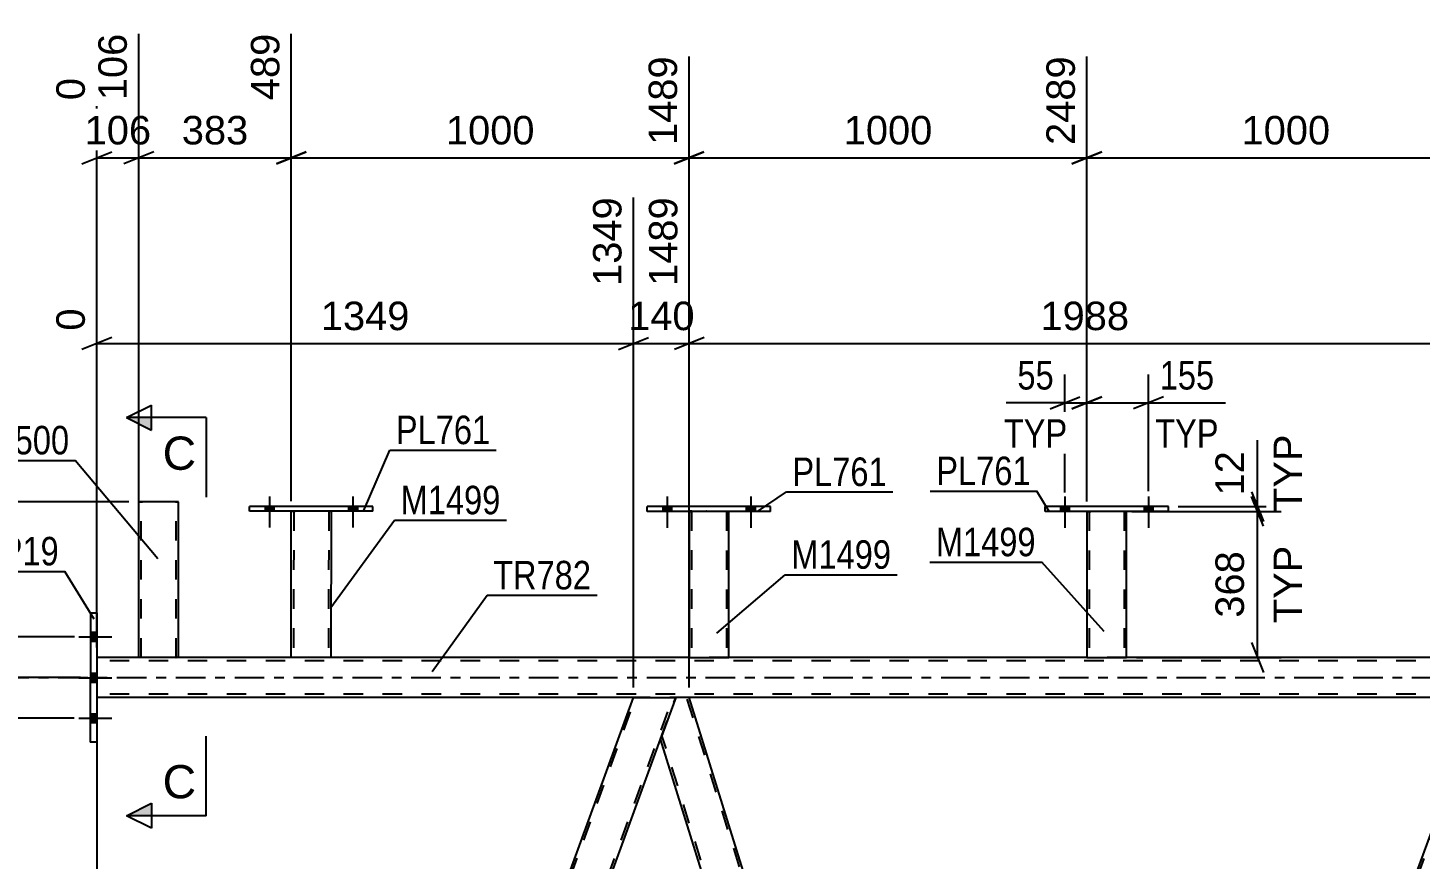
# Model space of a CAD drawing. Header units: millimetres. Extents: x 0 to 841, y 0 to 594.
# Drawn here: x 73.3 to 213.3, y 431.4 to 514.9 of the extents above; entities that cross this region are included whole.
import ezdxf

# ---------------------------------------------------------------- set-up
doc = ezdxf.new("R2010")
doc.units = ezdxf.units.MM
doc.linetypes.add('DXK_LINE_DOT2', pattern=[3.9198, 1.9599, -1.9599])
doc.linetypes.add('DXK_LINE_DOT3', pattern=[5.9187, 2.979, -0.9799, 0.9799, -0.9799])
doc.styles.add('Arial', font='ARIAL.TTF', dxfattribs={"height": 0.2})
doc.styles.add('Arial Narrow', font='ARIALN.TTF', dxfattribs={"height": 0.2})

# ---------------------------------------------------------------- blocks, each defined once
blk = doc.blocks.new('Part-318464264-2954 - 2863')
at = {"color": 2, "linetype": 'Continuous'}
for p, q in [((84.44, 467.29), (84.44, 467.29)), ((84.44, 451.62), (84.44, 467.29)), ((84.44, 467.29), (84.48, 467.29)), ((84.48, 467.29), (84.58, 467.29)), ((84.58, 467.29), (84.74, 467.29)), ((88.15, 467.29), (84.74, 467.29)), ((88.15, 467.29), (88.3, 467.29)), ((88.3, 467.29), (88.41, 467.29)), ((88.41, 467.29), (88.44, 467.29)), ((88.44, 467.29), (88.44, 467.29)), ((88.44, 451.62), (88.44, 467.29)), ((84.44, 451.62), (84.44, 451.62)), ((88.44, 451.62), (84.44, 451.62)), ((88.44, 451.62), (88.44, 451.62))]:
    blk.add_line(p, q, dxfattribs=at)
at = {"color": 7, "linetype": 'DXK_LINE_DOT2'}
for p, q in [((84.44, 451.62), (84.44, 467.29)), ((84.48, 467.29), (84.44, 467.29)), ((84.58, 467.29), (84.48, 467.29)), ((84.7, 467.29), (84.58, 467.29)), ((84.68, 451.62), (84.68, 467.29)), ((84.68, 451.62), (84.68, 467.29)), ((84.68, 467.29), (84.68, 467.29)), ((84.68, 467.29), (84.7, 467.29)), ((84.68, 467.29), (84.7, 467.29)), ((88.15, 467.29), (84.7, 467.29)), ((88.05, 467.29), (84.7, 467.29)), ((84.7, 467.29), (84.74, 467.29)), ((84.74, 467.29), (84.75, 467.29)), ((84.75, 467.29), (84.83, 467.29)), ((88.13, 467.29), (84.83, 467.29)), ((88.13, 467.29), (88.05, 467.29)), ((88.18, 467.29), (88.13, 467.29)), ((88.13, 467.29), (88.18, 467.29)), ((88.3, 467.29), (88.15, 467.29)), ((88.2, 467.29), (88.18, 467.29)), ((88.18, 467.29), (88.2, 467.29)), ((88.2, 451.62), (88.2, 467.29)), ((88.2, 451.62), (88.2, 467.29)), ((88.2, 467.29), (88.2, 467.29)), ((88.41, 467.29), (88.3, 467.29)), ((88.44, 467.29), (88.41, 467.29)), ((88.44, 451.62), (88.44, 467.29)), ((84.68, 451.62), (84.68, 451.62)), ((87.96, 451.62), (87.96, 451.62)), ((87.96, 451.62), (87.96, 451.62)), ((88.18, 451.62), (88.14, 451.62)), ((88.18, 451.62), (88.14, 451.62)), ((88.14, 451.62), (88.14, 451.62)), ((88.18, 451.62), (88.2, 451.62)), ((88.18, 451.62), (88.2, 451.62)), ((88.2, 451.62), (88.2, 451.62)), ((88.3, 451.62), (88.3, 451.62)), ((88.4, 451.62), (88.4, 451.62)), ((88.44, 451.62), (88.44, 451.62))]:
    blk.add_line(p, q, dxfattribs=at)
blk = doc.blocks.new('Part-318464264-2895 - 2863')
at = {"color": 2, "linetype": 'Continuous'}
for p, q in [((99.77, 451.62), (99.78, 466.33)), ((103.78, 466.33), (103.77, 451.62)), ((103.74, 451.62), (99.77, 451.62)), ((103.77, 451.62), (103.74, 451.62))]:
    blk.add_line(p, q, dxfattribs=at)
at = {"color": 7, "linetype": 'DXK_LINE_DOT2'}
for p, q in [((99.78, 466.33), (99.78, 466.33)), ((99.78, 466.33), (99.78, 466.33)), ((99.78, 466.33), (99.78, 466.33)), ((99.81, 466.33), (99.78, 466.33)), ((99.78, 466.33), (99.81, 466.33)), ((99.92, 466.33), (99.81, 466.33)), ((99.81, 466.33), (99.92, 466.33)), ((100.03, 466.33), (99.92, 466.33)), ((99.92, 466.33), (100.07, 466.33)), ((100.02, 466.33), (100.01, 451.62)), ((100.02, 466.33), (100.02, 466.33)), ((100.03, 466.33), (100.02, 466.33)), ((100.02, 466.33), (100.03, 466.33)), ((103.48, 466.33), (100.03, 466.33)), ((100.09, 466.33), (100.03, 466.33)), ((100.03, 466.33), (100.09, 466.33)), ((103.48, 466.33), (100.07, 466.33)), ((103.39, 466.33), (100.09, 466.33)), ((100.09, 466.33), (100.16, 466.33)), ((103.47, 466.33), (100.16, 466.33)), ((103.47, 466.33), (103.39, 466.33)), ((103.52, 466.33), (103.47, 466.33)), ((103.47, 466.33), (103.52, 466.33)), ((103.48, 466.33), (103.63, 466.33)), ((103.63, 466.33), (103.48, 466.33)), ((103.54, 466.33), (103.52, 466.33)), ((103.52, 466.33), (103.54, 466.33)), ((103.54, 466.33), (103.53, 451.62)), ((103.54, 466.33), (103.54, 466.33)), ((103.63, 466.33), (103.74, 466.33)), ((103.74, 466.33), (103.63, 466.33)), ((103.74, 466.33), (103.78, 466.33)), ((103.78, 466.33), (103.74, 466.33)), ((103.78, 466.33), (103.78, 466.33)), ((103.78, 466.33), (103.78, 466.33)), ((103.78, 466.33), (103.78, 466.33)), ((103.52, 451.62), (103.53, 451.62))]:
    blk.add_line(p, q, dxfattribs=at)
blk = doc.blocks.new('Bolt-318464264-2901 - 2863')
at = {"linetype": 'Continuous'}
for points in [[(80.22, 453.28), (80.22, 454.16), (79.58, 454.16), (79.58, 453.28)], [(80.22, 453.28), (80.22, 454.16), (79.58, 454.16), (79.58, 453.28)], [(80.22, 453.28), (80.22, 454.16), (79.58, 454.16), (79.58, 453.28)], [(80.22, 449.16), (80.22, 450.04), (79.58, 450.04), (79.58, 449.16)], [(80.22, 449.16), (80.22, 450.04), (79.58, 450.04), (79.58, 449.16)], [(80.21, 445.08), (80.21, 445.96), (79.57, 445.96), (79.57, 445.08)], [(80.21, 445.08), (80.21, 445.96), (79.57, 445.96), (79.57, 445.08)], [(80.21, 445.08), (80.21, 445.96), (79.57, 445.96), (79.57, 445.08)]]:
    blk.add_hatch(color=1, dxfattribs=at).paths.add_polyline_path(points)
at = {"color": 1, "linetype": 'Continuous'}
for p, q in [((78.42, 453.72), (81.74, 453.72)), ((78.42, 453.72), (81.74, 453.72)), ((78.42, 453.72), (81.74, 453.72)), ((79.58, 454.16), (80.22, 454.16)), ((79.58, 454.16), (80.22, 454.16)), ((79.58, 454.16), (80.22, 454.16)), ((79.58, 453.28), (80.22, 453.28)), ((79.58, 453.28), (80.22, 453.28)), ((79.58, 453.28), (80.22, 453.28)), ((78.42, 449.6), (81.74, 449.6)), ((78.42, 449.6), (81.74, 449.6)), ((79.58, 450.04), (80.22, 450.04)), ((79.58, 450.04), (80.22, 450.04)), ((79.58, 449.16), (80.22, 449.16)), ((79.58, 449.16), (80.22, 449.16)), ((78.41, 445.52), (81.73, 445.52)), ((78.41, 445.52), (81.73, 445.52)), ((78.41, 445.52), (81.73, 445.52)), ((79.57, 445.96), (80.21, 445.96)), ((79.57, 445.96), (80.21, 445.96)), ((79.57, 445.96), (80.21, 445.96)), ((79.57, 445.08), (80.21, 445.08)), ((79.57, 445.08), (80.21, 445.08)), ((79.57, 445.08), (80.21, 445.08))]:
    blk.add_line(p, q, dxfattribs=at)
blk = doc.blocks.new('Bolt-318464264-2905 - 2863')
at = {"linetype": 'Continuous'}
for points in [[(177.13, 466.32), (178.01, 466.32), (178.01, 466.8), (177.13, 466.8)], [(185.53, 466.32), (186.41, 466.32), (186.41, 466.8), (185.53, 466.8)]]:
    blk.add_hatch(color=1, dxfattribs=at).paths.add_polyline_path(points)
at = {"color": 1, "linetype": 'Continuous'}
for p, q in [((177.57, 467.8), (177.57, 464.68)), ((185.97, 467.8), (185.97, 464.68)), ((177.13, 466.8), (177.13, 466.32)), ((178.01, 466.8), (178.01, 466.32)), ((185.53, 466.8), (185.53, 466.32)), ((186.41, 466.8), (186.41, 466.32))]:
    blk.add_line(p, q, dxfattribs=at)
blk = doc.blocks.new('Bolt-318464264-2906 - 2863')
at = {"linetype": 'Continuous'}
for points in [[(97.14, 466.33), (98.02, 466.33), (98.02, 466.81), (97.14, 466.81)], [(105.54, 466.33), (106.42, 466.33), (106.42, 466.81), (105.54, 466.81)]]:
    blk.add_hatch(color=1, dxfattribs=at).paths.add_polyline_path(points)
at = {"color": 1, "linetype": 'Continuous'}
for p, q in [((97.58, 467.81), (97.58, 464.69)), ((105.98, 467.81), (105.98, 464.69)), ((97.14, 466.81), (97.14, 466.33)), ((98.02, 466.81), (98.02, 466.33)), ((105.54, 466.81), (105.54, 466.33)), ((106.42, 466.81), (106.42, 466.33))]:
    blk.add_line(p, q, dxfattribs=at)
blk = doc.blocks.new('Bolt-318464264-2907 - 2863')
at = {"linetype": 'Continuous'}
for points in [[(97.14, 466.33), (98.02, 466.33), (98.02, 466.81), (97.14, 466.81)], [(105.54, 466.33), (106.42, 466.33), (106.42, 466.81), (105.54, 466.81)]]:
    blk.add_hatch(color=1, dxfattribs=at).paths.add_polyline_path(points)
at = {"color": 1, "linetype": 'Continuous'}
for p, q in [((97.58, 467.81), (97.58, 464.69)), ((105.98, 467.81), (105.98, 464.69)), ((97.14, 466.81), (97.14, 466.33)), ((98.02, 466.81), (98.02, 466.33)), ((105.54, 466.81), (105.54, 466.33)), ((106.42, 466.81), (106.42, 466.33))]:
    blk.add_line(p, q, dxfattribs=at)
blk = doc.blocks.new('Part-318464264-2917 - 2863')
at = {"color": 2, "linetype": 'Continuous'}
for p, q in [((95.58, 466.33), (95.58, 466.81)), ((107.98, 466.81), (95.58, 466.81)), ((107.98, 466.33), (95.58, 466.33)), ((107.98, 466.33), (107.98, 466.81))]:
    blk.add_line(p, q, dxfattribs=at)
blk = doc.blocks.new('Part-318464264-2922 - 2863')
at = {"color": 2, "linetype": 'Continuous'}
for p, q in [((84.44, 451.62), (80.22, 451.62)), ((99.77, 451.62), (88.44, 451.62)), ((139.77, 451.62), (103.77, 451.62)), ((179.77, 451.62), (143.77, 451.62)), ((219.77, 451.62), (183.77, 451.62)), ((134.18, 447.62), (80.22, 447.62)), ((219.32, 447.62), (139.8, 447.62))]:
    blk.add_line(p, q, dxfattribs=at)
at = {"color": 7, "linetype": 'DXK_LINE_DOT2'}
for p, q in [((80.22, 451.62), (80.22, 447.62)), ((765.53, 451.3), (80.22, 451.3)), ((88.44, 451.62), (84.44, 451.62)), ((103.77, 451.62), (99.77, 451.62)), ((143.77, 451.62), (139.77, 451.62)), ((183.77, 451.62), (179.77, 451.62)), ((765.53, 447.94), (80.22, 447.94)), ((139.8, 447.62), (134.18, 447.62))]:
    blk.add_line(p, q, dxfattribs=at)
at = {"color": 7, "linetype": 'DXK_LINE_DOT3'}
blk.add_line((70.41, 449.62), (765.53, 449.62), dxfattribs=at)
blk = doc.blocks.new('Part-318464264-2939 - 2863')
at = {"color": 2, "linetype": 'Continuous'}
for p, q in [((175.57, 466.32), (175.57, 466.8)), ((187.97, 466.8), (175.57, 466.8)), ((187.97, 466.32), (175.57, 466.32)), ((187.97, 466.32), (187.97, 466.8))]:
    blk.add_line(p, q, dxfattribs=at)
blk = doc.blocks.new('Bolt-318464264-2974 - 2863')
at = {"linetype": 'Continuous'}
for points in [[(177.13, 466.32), (178.01, 466.32), (178.01, 466.8), (177.13, 466.8)], [(185.53, 466.32), (186.41, 466.32), (186.41, 466.8), (185.53, 466.8)]]:
    blk.add_hatch(color=1, dxfattribs=at).paths.add_polyline_path(points)
at = {"color": 1, "linetype": 'Continuous'}
for p, q in [((177.57, 467.8), (177.57, 464.68)), ((185.97, 467.8), (185.97, 464.68)), ((177.13, 466.8), (177.13, 466.32)), ((178.01, 466.8), (178.01, 466.32)), ((185.53, 466.8), (185.53, 466.32)), ((186.41, 466.8), (186.41, 466.32))]:
    blk.add_line(p, q, dxfattribs=at)
blk = doc.blocks.new('Bolt-318464264-3264 - 2863')
at = {"linetype": 'Continuous'}
for points in [[(137.13, 466.32), (138.01, 466.32), (138.01, 466.8), (137.13, 466.8)], [(145.53, 466.32), (146.41, 466.32), (146.41, 466.8), (145.53, 466.8)]]:
    blk.add_hatch(color=1, dxfattribs=at).paths.add_polyline_path(points)
at = {"color": 1, "linetype": 'Continuous'}
for p, q in [((137.57, 467.8), (137.57, 464.68)), ((145.97, 467.8), (145.97, 464.68)), ((137.13, 466.8), (137.13, 466.32)), ((138.01, 466.8), (138.01, 466.32)), ((145.53, 466.8), (145.53, 466.32)), ((146.41, 466.8), (146.41, 466.32))]:
    blk.add_line(p, q, dxfattribs=at)
blk = doc.blocks.new('Part-318464264-3082 - 2863')
at = {"color": 2, "linetype": 'Continuous'}
for p, q in [((179.77, 466.32), (179.77, 451.62)), ((183.77, 451.62), (183.77, 466.32)), ((179.77, 451.62), (183.77, 451.62))]:
    blk.add_line(p, q, dxfattribs=at)
at = {"color": 7, "linetype": 'DXK_LINE_DOT2'}
for p, q in [((179.77, 466.32), (179.77, 466.32)), ((179.77, 466.32), (179.77, 466.32)), ((179.77, 466.32), (179.77, 466.32)), ((179.81, 466.32), (179.77, 466.32)), ((179.77, 466.32), (179.81, 466.32)), ((179.91, 466.32), (179.81, 466.32)), ((179.81, 466.32), (179.91, 466.32)), ((180.07, 466.32), (179.91, 466.32)), ((179.91, 466.32), (180.07, 466.32)), ((180.01, 466.32), (180.01, 466.32)), ((180.01, 466.32), (180.01, 451.62)), ((180.03, 466.32), (180.01, 466.32)), ((180.01, 466.32), (180.03, 466.32)), ((180.08, 466.32), (180.03, 466.32)), ((180.03, 466.32), (180.08, 466.32)), ((183.48, 466.32), (180.07, 466.32)), ((183.48, 466.32), (180.07, 466.32)), ((183.38, 466.32), (180.08, 466.32)), ((180.08, 466.32), (180.16, 466.32)), ((183.46, 466.32), (180.16, 466.32)), ((183.46, 466.32), (183.38, 466.32)), ((183.51, 466.32), (183.46, 466.32)), ((183.46, 466.32), (183.51, 466.32)), ((183.48, 466.32), (183.63, 466.32)), ((183.63, 466.32), (183.48, 466.32)), ((183.53, 466.32), (183.51, 466.32)), ((183.51, 466.32), (183.53, 466.32)), ((183.53, 466.32), (183.53, 466.32)), ((183.53, 466.32), (183.53, 451.62)), ((183.63, 466.32), (183.74, 466.32)), ((183.74, 466.32), (183.63, 466.32)), ((183.74, 466.32), (183.77, 466.32)), ((183.77, 466.32), (183.74, 466.32)), ((183.77, 466.32), (183.77, 466.32)), ((183.77, 466.32), (183.77, 466.32)), ((183.77, 466.32), (183.77, 466.32)), ((183.51, 451.62), (183.47, 451.62)), ((183.51, 451.62), (183.47, 451.62)), ((183.53, 451.62), (183.51, 451.62)), ((183.51, 451.62), (183.53, 451.62))]:
    blk.add_line(p, q, dxfattribs=at)
blk = doc.blocks.new('Part-318464264-3216 - 2863')
at = {"color": 2, "linetype": 'Continuous'}
for p, q in [((138.44, 447.62), (136.91, 443.43)), ((139.8, 447.62), (138.44, 447.62)), ((176.05, 331.28), (139.8, 447.62)), ((171.86, 331.28), (136.91, 443.43))]:
    blk.add_line(p, q, dxfattribs=at)
at = {"color": 7, "linetype": 'DXK_LINE_DOT2'}
for p, q in [((176.33, 329.55), (139.54, 447.62)), ((173.61, 326.46), (137.05, 443.8)), ((171.86, 331.28), (173.36, 326.46)), ((176.47, 329.93), (176.05, 331.28)), ((175.2, 326.46), (176.47, 329.93)), ((173.36, 326.46), (175.2, 326.46))]:
    blk.add_line(p, q, dxfattribs=at)
blk = doc.blocks.new('Part-318464264-3231 - 2863')
at = {"color": 7, "linetype": 'DXK_LINE_DOT2'}
for p, q in [((175.46, 326.46), (219.57, 447.62)), ((179.21, 326.46), (223.32, 447.62)), ((219.57, 447.62), (219.59, 447.62)), ((223.57, 447.62), (222.04, 443.42)), ((175.2, 326.46), (176.96, 331.28)), ((179.46, 326.46), (181.22, 331.28)), ((179.46, 326.46), (175.2, 326.46))]:
    blk.add_line(p, q, dxfattribs=at)
at = {"color": 2, "linetype": 'Continuous'}
for p, q in [((219.32, 447.62), (176.96, 331.28)), ((223.57, 447.62), (219.32, 447.62)), ((181.22, 331.28), (222.04, 443.42))]:
    blk.add_line(p, q, dxfattribs=at)
blk = doc.blocks.new('Part-318464264-3236 - 2863')
at = {"color": 2, "linetype": 'Continuous'}
for p, q in [((135.57, 466.32), (135.57, 466.8)), ((147.97, 466.8), (135.57, 466.8)), ((147.97, 466.32), (135.57, 466.32)), ((147.97, 466.32), (147.97, 466.8))]:
    blk.add_line(p, q, dxfattribs=at)
blk = doc.blocks.new('Part-318464264-3241 - 2863')
at = {"color": 2, "linetype": 'Continuous'}
for p, q in [((90.07, 326.46), (134.18, 447.62)), ((134.18, 447.62), (138.44, 447.62)), ((94.33, 326.46), (136.91, 443.43))]:
    blk.add_line(p, q, dxfattribs=at)
at = {"color": 7, "linetype": 'DXK_LINE_DOT2'}
for p, q in [((90.33, 326.46), (134.43, 447.62)), ((94.07, 326.46), (138.18, 447.62)), ((134.43, 447.62), (134.45, 447.62)), ((136.91, 443.43), (138.44, 447.62)), ((94.33, 326.46), (90.07, 326.46))]:
    blk.add_line(p, q, dxfattribs=at)
blk = doc.blocks.new('Bolt-318464264-3275 - 2863')
at = {"linetype": 'Continuous'}
for points in [[(137.13, 466.32), (138.01, 466.32), (138.01, 466.8), (137.13, 466.8)], [(145.53, 466.32), (146.41, 466.32), (146.41, 466.8), (145.53, 466.8)]]:
    blk.add_hatch(color=1, dxfattribs=at).paths.add_polyline_path(points)
at = {"color": 1, "linetype": 'Continuous'}
for p, q in [((137.57, 467.8), (137.57, 464.68)), ((145.97, 467.8), (145.97, 464.68)), ((137.13, 466.8), (137.13, 466.32)), ((138.01, 466.8), (138.01, 466.32)), ((145.53, 466.8), (145.53, 466.32)), ((146.41, 466.8), (146.41, 466.32))]:
    blk.add_line(p, q, dxfattribs=at)
blk = doc.blocks.new('Part-318464264-3341 - 2863')
at = {"color": 2, "linetype": 'Continuous'}
for p, q in [((79.59, 456.12), (79.57, 443.12)), ((79.59, 456.12), (80.23, 456.12)), ((80.23, 456.12), (80.21, 443.12)), ((80.21, 443.12), (79.57, 443.12))]:
    blk.add_line(p, q, dxfattribs=at)
blk = doc.blocks.new('Part-318464264-3372 - 2863')
at = {"color": 7, "linetype": 'DXK_LINE_DOT2'}
for p, q in [((139.77, 466.32), (139.77, 466.33)), ((139.77, 466.32), (139.77, 466.32)), ((139.77, 466.32), (139.77, 466.33)), ((139.81, 466.33), (139.77, 466.33)), ((139.77, 466.32), (139.81, 466.32)), ((139.91, 466.33), (139.81, 466.33)), ((139.81, 466.32), (139.91, 466.32)), ((140.07, 466.33), (139.91, 466.33)), ((139.91, 466.32), (140.07, 466.32)), ((140.01, 466.33), (140.01, 466.32)), ((140.01, 466.33), (140.01, 451.62)), ((140.03, 466.32), (140.01, 466.32)), ((140.01, 466.33), (140.03, 466.33)), ((140.08, 466.32), (140.03, 466.32)), ((140.03, 466.33), (140.08, 466.33)), ((143.48, 466.32), (140.07, 466.33)), ((143.48, 466.32), (140.07, 466.32)), ((143.38, 466.32), (140.08, 466.32)), ((140.08, 466.33), (140.16, 466.33)), ((143.46, 466.32), (140.16, 466.33)), ((143.46, 466.32), (143.38, 466.32)), ((143.51, 466.32), (143.46, 466.32)), ((143.46, 466.32), (143.51, 466.32)), ((143.48, 466.32), (143.63, 466.32)), ((143.63, 466.32), (143.48, 466.32)), ((143.53, 466.32), (143.51, 466.32)), ((143.51, 466.32), (143.53, 466.32)), ((143.53, 466.32), (143.53, 466.32)), ((143.53, 466.32), (143.53, 451.62)), ((143.63, 466.32), (143.74, 466.32)), ((143.74, 466.32), (143.63, 466.32)), ((143.74, 466.32), (143.77, 466.32)), ((143.77, 466.32), (143.74, 466.32)), ((143.77, 466.32), (143.77, 466.32)), ((143.77, 466.32), (143.77, 466.32)), ((143.77, 466.32), (143.77, 466.32)), ((143.51, 451.62), (143.47, 451.62)), ((143.51, 451.62), (143.47, 451.62)), ((143.53, 451.62), (143.51, 451.62)), ((143.51, 451.62), (143.53, 451.62))]:
    blk.add_line(p, q, dxfattribs=at)
at = {"color": 2, "linetype": 'Continuous'}
for p, q in [((139.77, 466.32), (139.77, 451.62)), ((143.77, 451.62), (143.77, 466.32)), ((139.77, 451.62), (143.77, 451.62))]:
    blk.add_line(p, q, dxfattribs=at)
blk = doc.blocks.new('StraightDimension-318464264-3745 - 2863')
at = {"color": 7, "linetype": 'Continuous'}
for p, q in [((134.18, 448.62), (134.18, 497.88)), ((139.8, 448.62), (139.8, 497.88)), ((132.68, 482.59), (135.68, 483.79)), ((134.18, 483.19), (139.8, 483.19)), ((141.3, 483.79), (138.3, 482.59))]:
    blk.add_line(p, q, dxfattribs=at)
at = {"color": 0}
blk.add_wipeout([(140.92, 483.94), (140.92, 488.14), (133.05, 488.14), (133.05, 483.94)], dxfattribs=at)
at = {"color": 3, "style": 'Arial'}
blk.add_text('140', height=2.865, dxfattribs=at).set_placement((133.65, 484.54))
at = {"color": 0, "linetype": 'Continuous'}
blk.add_wipeout([(139.2, 498.48), (135, 498.48), (135, 488.39), (139.2, 488.39)], dxfattribs=at)
at = {"color": 3, "linetype": 'Continuous', "style": 'Arial'}
blk.add_text('1489', height=2.865, rotation=90.0002, dxfattribs=at).set_placement((138.6, 488.99))
blk = doc.blocks.new('StraightDimension-318464264-3777 - 2863')
at = {"color": 7, "linetype": 'Continuous'}
for p, q in [((139.8, 448.62), (139.8, 497.88)), ((219.32, 448.62), (219.32, 497.88)), ((141.3, 483.79), (138.3, 482.59)), ((139.8, 483.19), (219.32, 483.19)), ((217.82, 482.59), (220.82, 483.79))]:
    blk.add_line(p, q, dxfattribs=at)
at = {"color": 0}
blk.add_wipeout([(184.6, 483.94), (184.6, 488.14), (174.51, 488.14), (174.51, 483.94)], dxfattribs=at)
at = {"color": 3, "style": 'Arial'}
blk.add_text('1988', height=2.865, dxfattribs=at).set_placement((175.11, 484.54))
at = {"color": 0, "linetype": 'Continuous'}
blk.add_wipeout([(218.72, 498.48), (214.52, 498.48), (214.52, 488.39), (218.72, 488.39)], dxfattribs=at)
at = {"color": 3, "linetype": 'Continuous', "style": 'Arial'}
blk.add_text('3477', height=2.865, rotation=90.0002, dxfattribs=at).set_placement((218.12, 488.99))
blk = doc.blocks.new('StraightDimension-318464264-9874 - 2863')
at = {"color": 7, "linetype": 'Continuous'}
for p, q in [((99.78, 467.33), (99.78, 514.33)), ((139.77, 467.33), (139.77, 512.05)), ((101.28, 502.46), (98.28, 501.26)), ((99.78, 501.86), (139.77, 501.86)), ((138.27, 501.26), (141.27, 502.46))]:
    blk.add_line(p, q, dxfattribs=at)
at = {"color": 0}
blk.add_wipeout([(124.82, 502.61), (124.82, 506.81), (114.73, 506.81), (114.73, 502.61)], dxfattribs=at)
at = {"color": 3, "style": 'Arial'}
blk.add_text('1000', height=2.865, dxfattribs=at).set_placement((115.33, 503.21))
at = {"color": 0, "linetype": 'Continuous'}
blk.add_wipeout([(139.17, 512.65), (134.97, 512.65), (134.97, 502.56), (139.17, 502.56)], dxfattribs=at)
at = {"color": 3, "linetype": 'Continuous', "style": 'Arial'}
blk.add_text('1489', height=2.865, rotation=90.0002, dxfattribs=at).set_placement((138.57, 503.16))
blk = doc.blocks.new('StraightDimension-318464264-3511 - 2863')
at = {"color": 7, "linetype": 'Continuous'}
for p, q in [((177.57, 468.21), (177.57, 480.07)), ((179.77, 467.32), (179.77, 480.07)), ((176.07, 476.62), (179.07, 477.82)), ((181.27, 477.82), (178.27, 476.62)), ((177.57, 477.22), (171.66, 477.22)), ((177.57, 477.22), (171.66, 477.22)), ((177.57, 477.22), (179.77, 477.22))]:
    blk.add_line(p, q, dxfattribs=at)
at = {"color": 0}
blk.add_wipeout([(177.05, 477.97), (177.05, 482.17), (172.19, 482.17), (172.19, 477.97)], dxfattribs=at)
at = {"color": 0, "linetype": 'Continuous'}
blk.add_wipeout([(178.41, 472.12), (178.41, 476.32), (170.82, 476.32), (170.82, 472.12)], dxfattribs=at)
at = {"color": 3, "style": 'Arial Narrow'}
blk.add_text('55', height=2.863, dxfattribs=at).set_placement((172.79, 478.57))
at = {"color": 3, "linetype": 'Continuous', "style": 'Arial Narrow'}
blk.add_text('TYP', height=2.863, dxfattribs=at).set_placement((171.42, 472.72))
blk = doc.blocks.new('StraightDimension-318464264-3515 - 2863')
at = {"color": 7, "linetype": 'Continuous'}
for p, q in [((179.77, 467.32), (179.77, 480.07)), ((185.97, 468.36), (185.97, 480.07)), ((178.27, 476.62), (181.27, 477.82)), ((187.47, 477.82), (184.47, 476.62)), ((179.77, 477.22), (185.97, 477.22)), ((185.97, 477.22), (193.71, 477.22)), ((185.97, 477.22), (193.71, 477.22))]:
    blk.add_line(p, q, dxfattribs=at)
at = {"color": 0}
blk.add_wipeout([(193.18, 477.97), (193.18, 482.17), (186.5, 482.17), (186.5, 477.97)], dxfattribs=at)
at = {"color": 0, "linetype": 'Continuous'}
blk.add_wipeout([(193.63, 472.12), (193.63, 476.32), (186.04, 476.32), (186.04, 472.12)], dxfattribs=at)
at = {"color": 3, "style": 'Arial Narrow'}
blk.add_text('155', height=2.863, dxfattribs=at).set_placement((187.1, 478.57))
at = {"color": 3, "linetype": 'Continuous', "style": 'Arial Narrow'}
blk.add_text('TYP', height=2.863, dxfattribs=at).set_placement((186.64, 472.72))
blk = doc.blocks.new('StraightDimension-318464264-3563 - 2863')
at = {"color": 7, "linetype": 'Continuous'}
for p, q in [((80.22, 446.62), (80.22, 391.98)), ((61.79, 327.47), (61.79, 397.23)), ((63.29, 394.98), (60.29, 393.78)), ((78.72, 393.78), (81.72, 394.98)), ((61.79, 394.38), (80.22, 394.38))]:
    blk.add_line(p, q, dxfattribs=at)
at = {"color": 0}
blk.add_wipeout([(76.05, 395.13), (76.05, 399.33), (65.96, 399.33), (65.96, 395.13)], dxfattribs=at)
at = {"color": 3, "style": 'Arial'}
blk.add_text('1438', height=2.865, dxfattribs=at).set_placement((66.56, 395.73))
blk = doc.blocks.new('StraightDimension-318464264-3869 - 2863')
at = {"color": 7, "linetype": 'Continuous'}
for p, q in [((64.73, 451.12), (65.93, 448.12)), ((78.58, 449.62), (62.48, 449.62)), ((65.33, 445.52), (65.33, 449.62)), ((65.93, 444.02), (64.73, 447.02)), ((77.96, 445.52), (62.48, 445.52)), ((65.33, 445.52), (65.33, 436.6)), ((65.33, 445.52), (65.33, 436.6))]:
    blk.add_line(p, q, dxfattribs=at)
at = {"color": 0}
blk.add_wipeout([(64.58, 444.99), (60.38, 444.99), (60.38, 437.12), (64.58, 437.12)], dxfattribs=at)
at = {"color": 3, "style": 'Arial'}
blk.add_text('102', height=2.865, rotation=90.0002, dxfattribs=at).set_placement((63.98, 437.72))
blk = doc.blocks.new('StraightDimension-318464264-9876 - 2863')
at = {"color": 7, "linetype": 'Continuous'}
for p, q in [((84.44, 466), (84.44, 514.33)), ((80.22, 452.62), (80.22, 509.88)), ((78.72, 501.26), (81.72, 502.46)), ((80.22, 501.86), (84.44, 501.86)), ((85.94, 502.46), (82.94, 501.26))]:
    blk.add_line(p, q, dxfattribs=at)
at = {"color": 0}
blk.add_wipeout([(86.27, 502.61), (86.27, 506.81), (78.4, 506.81), (78.4, 502.61)], dxfattribs=at)
at = {"color": 3, "style": 'Arial'}
blk.add_text('106', height=2.865, dxfattribs=at).set_placement((79, 503.21))
at = {"color": 0, "linetype": 'Continuous'}
blk.add_wipeout([(83.84, 514.93), (79.64, 514.93), (79.64, 507.06), (83.84, 507.06)], dxfattribs=at)
at = {"color": 3, "linetype": 'Continuous', "style": 'Arial'}
blk.add_text('106', height=2.865, rotation=90.0002, dxfattribs=at).set_placement((83.24, 507.66))
at = {"color": 0, "linetype": 'Continuous'}
blk.add_wipeout([(79.62, 510.48), (75.42, 510.48), (75.42, 507.06), (79.62, 507.06)], dxfattribs=at)
at = {"color": 3, "linetype": 'Continuous', "style": 'Arial'}
blk.add_text('0', height=2.87, rotation=90.0002, dxfattribs=at).set_placement((79.02, 507.66))
blk = doc.blocks.new('StraightDimension-318464264-4324 - 2863')
at = {"color": 7, "linetype": 'Continuous'}
for p, q in [((40.09, 465.79), (38.89, 468.79)), ((83.44, 467.29), (36.64, 467.29)), ((39.49, 316.08), (39.49, 467.29)), ((38.89, 317.58), (40.09, 314.58)), ((167.72, 316.08), (36.64, 316.08))]:
    blk.add_line(p, q, dxfattribs=at)
at = {"color": 0}
blk.add_wipeout([(38.74, 396.73), (34.54, 396.73), (34.54, 386.64), (38.74, 386.64)], dxfattribs=at)
at = {"color": 3, "style": 'Arial'}
blk.add_text('3780', height=2.865, rotation=90.0002, dxfattribs=at).set_placement((38.14, 387.24))
blk = doc.blocks.new('StraightDimension-318464264-4299 - 2863')
at = {"color": 7, "linetype": 'Continuous'}
for p, q in [((196.92, 466.8), (196.92, 473.49)), ((196.92, 466.8), (196.92, 473.49)), ((196.32, 468.3), (197.52, 465.3)), ((197.52, 464.82), (196.32, 467.82)), ((184.3, 466.32), (199.32, 466.32)), ((188.97, 466.8), (199.32, 466.8)), ((196.92, 466.32), (196.92, 466.8))]:
    blk.add_line(p, q, dxfattribs=at)
at = {"color": 0, "linetype": 'Continuous'}
blk.add_wipeout([(202.02, 474.63), (197.82, 474.63), (197.82, 465.66), (202.02, 465.66)], dxfattribs=at)
at = {"color": 0}
blk.add_wipeout([(196.17, 472.97), (191.97, 472.97), (191.97, 467.32), (196.17, 467.32)], dxfattribs=at)
at = {"color": 3, "linetype": 'Continuous', "style": 'Arial'}
blk.add_text('TYP', height=2.865, rotation=90.0002, dxfattribs=at).set_placement((201.42, 466.26))
at = {"color": 3, "style": 'Arial'}
blk.add_text('12', height=2.865, rotation=90.0002, dxfattribs=at).set_placement((195.57, 467.92))
blk = doc.blocks.new('StraightDimension-318464264-9875 - 2863')
at = {"color": 7, "linetype": 'Continuous'}
for p, q in [((84.44, 466), (84.44, 514.33)), ((99.78, 467.33), (99.78, 514.33)), ((85.94, 502.46), (82.94, 501.26)), ((84.44, 501.86), (99.78, 501.86)), ((98.28, 501.26), (101.28, 502.46))]:
    blk.add_line(p, q, dxfattribs=at)
at = {"color": 0}
blk.add_wipeout([(96.04, 502.61), (96.04, 506.81), (88.17, 506.81), (88.17, 502.61)], dxfattribs=at)
at = {"color": 3, "style": 'Arial'}
blk.add_text('383', height=2.865, dxfattribs=at).set_placement((88.77, 503.21))
at = {"color": 0, "linetype": 'Continuous'}
blk.add_wipeout([(99.18, 514.93), (94.98, 514.93), (94.98, 507.06), (99.18, 507.06)], dxfattribs=at)
at = {"color": 3, "linetype": 'Continuous', "style": 'Arial'}
blk.add_text('489', height=2.865, rotation=90.0002, dxfattribs=at).set_placement((98.58, 507.66))
blk = doc.blocks.new('StraightDimension-318464264-3728 - 2863')
at = {"color": 7, "linetype": 'Continuous'}
for p, q in [((134.18, 448.62), (134.18, 497.88)), ((80.22, 452.62), (80.22, 486.71)), ((81.72, 483.79), (78.72, 482.59)), ((80.22, 483.19), (134.18, 483.19)), ((132.68, 482.59), (135.68, 483.79))]:
    blk.add_line(p, q, dxfattribs=at)
at = {"color": 0}
blk.add_wipeout([(112.25, 483.94), (112.25, 488.14), (102.15, 488.14), (102.15, 483.94)], dxfattribs=at)
at = {"color": 3, "style": 'Arial'}
blk.add_text('1349', height=2.865, dxfattribs=at).set_placement((102.75, 484.54))
at = {"color": 0, "linetype": 'Continuous'}
for points in [[(133.58, 498.48), (129.38, 498.48), (129.38, 488.39), (133.58, 488.39)], [(79.62, 487.31), (75.42, 487.31), (75.42, 483.89), (79.62, 483.89)]]:
    blk.add_wipeout(points, dxfattribs=at)
at = {"color": 3, "linetype": 'Continuous', "style": 'Arial'}
for s, height, p in [('1349', 2.865, (132.98, 488.99)), ('0', 2.87, (79.02, 484.49))]:
    blk.add_text(s, height=height, rotation=90.0002, dxfattribs=at).set_placement(p)
blk = doc.blocks.new('StraightDimension-318464264-3828 - 2863')
at = {"color": 7, "linetype": 'Continuous'}
for p, q in [((47.7, 448.12), (46.5, 451.12)), ((78.58, 449.62), (44.25, 449.62)), ((47.1, 323.83), (47.1, 449.62)), ((46.5, 325.33), (47.7, 322.33)), ((60.15, 323.83), (44.25, 323.83))]:
    blk.add_line(p, q, dxfattribs=at)
at = {"color": 0}
blk.add_wipeout([(46.35, 391.77), (42.15, 391.77), (42.15, 381.68), (46.35, 381.68)], dxfattribs=at)
at = {"color": 3, "style": 'Arial'}
blk.add_text('3145', height=2.865, rotation=90.0002, dxfattribs=at).set_placement((45.75, 382.28))
blk = doc.blocks.new('StraightDimension-318464264-3861 - 2863')
at = {"color": 7, "linetype": 'Continuous'}
for p, q in [((65.33, 453.72), (65.33, 462.64)), ((65.33, 453.72), (65.33, 462.64)), ((64.73, 455.22), (65.93, 452.22)), ((77.98, 453.72), (62.48, 453.72)), ((65.33, 449.62), (65.33, 453.72)), ((65.93, 448.12), (64.73, 451.12)), ((78.58, 449.62), (62.48, 449.62))]:
    blk.add_line(p, q, dxfattribs=at)
at = {"color": 0}
blk.add_wipeout([(64.58, 462.11), (60.38, 462.11), (60.38, 454.24), (64.58, 454.24)], dxfattribs=at)
at = {"color": 3, "style": 'Arial'}
blk.add_text('103', height=2.865, rotation=90.0002, dxfattribs=at).set_placement((63.98, 454.84))
blk = doc.blocks.new('StraightDimension-318464264-4310 - 2863')
at = {"color": 7, "linetype": 'Continuous'}
for p, q in [((197.52, 464.82), (196.32, 467.82)), ((184.3, 466.32), (199.32, 466.32)), ((196.92, 451.62), (196.92, 466.32)), ((196.32, 453.12), (197.52, 450.12)), ((184.77, 451.62), (199.32, 451.62))]:
    blk.add_line(p, q, dxfattribs=at)
at = {"color": 0, "linetype": 'Continuous'}
blk.add_wipeout([(202.02, 463.46), (197.82, 463.46), (197.82, 454.48), (202.02, 454.48)], dxfattribs=at)
at = {"color": 0}
blk.add_wipeout([(196.17, 462.9), (191.97, 462.9), (191.97, 455.03), (196.17, 455.03)], dxfattribs=at)
at = {"color": 3, "style": 'Arial'}
blk.add_text('368', height=2.865, rotation=90.0002, dxfattribs=at).set_placement((195.57, 455.63))
at = {"color": 3, "linetype": 'Continuous', "style": 'Arial'}
blk.add_text('TYP', height=2.865, rotation=90.0002, dxfattribs=at).set_placement((201.42, 455.08))
blk = doc.blocks.new('StraightDimension-318464264-9872 - 2863')
at = {"color": 7, "linetype": 'Continuous'}
for p, q in [((179.77, 467.32), (179.77, 512.05)), ((219.78, 467.32), (219.78, 512.05)), ((181.27, 502.46), (178.27, 501.26)), ((179.77, 501.86), (219.78, 501.86)), ((218.28, 501.26), (221.28, 502.46))]:
    blk.add_line(p, q, dxfattribs=at)
at = {"color": 0}
blk.add_wipeout([(204.82, 502.61), (204.82, 506.81), (194.73, 506.81), (194.73, 502.61)], dxfattribs=at)
at = {"color": 3, "style": 'Arial'}
blk.add_text('1000', height=2.865, dxfattribs=at).set_placement((195.33, 503.21))
at = {"color": 0, "linetype": 'Continuous'}
blk.add_wipeout([(219.17, 512.65), (214.97, 512.65), (214.97, 502.56), (219.17, 502.56)], dxfattribs=at)
at = {"color": 3, "linetype": 'Continuous', "style": 'Arial'}
blk.add_text('3489', height=2.865, rotation=90.0002, dxfattribs=at).set_placement((218.58, 503.16))
blk = doc.blocks.new('StraightDimension-318464264-9873 - 2863')
at = {"color": 7, "linetype": 'Continuous'}
for p, q in [((139.77, 467.33), (139.77, 512.05)), ((179.77, 467.32), (179.77, 512.05)), ((141.27, 502.46), (138.27, 501.26)), ((139.77, 501.86), (179.77, 501.86)), ((178.27, 501.26), (181.27, 502.46))]:
    blk.add_line(p, q, dxfattribs=at)
at = {"color": 0}
blk.add_wipeout([(164.82, 502.61), (164.82, 506.81), (154.73, 506.81), (154.73, 502.61)], dxfattribs=at)
at = {"color": 3, "style": 'Arial'}
blk.add_text('1000', height=2.865, dxfattribs=at).set_placement((155.33, 503.21))
at = {"color": 0, "linetype": 'Continuous'}
blk.add_wipeout([(179.17, 512.65), (174.97, 512.65), (174.97, 502.56), (179.17, 502.56)], dxfattribs=at)
at = {"color": 3, "linetype": 'Continuous', "style": 'Arial'}
blk.add_text('2489', height=2.865, rotation=90.0002, dxfattribs=at).set_placement((178.57, 503.16))
blk = doc.blocks.new('Mark-318464264-2950 - 2863')
at = {"color": 0}
blk.add_wipeout([(77.46, 472.05), (77.46, 475.05), (67.41, 475.05), (67.41, 472.05)], dxfattribs=at)
blk.add_wipeout([(77.46, 472.05), (77.46, 475.05), (67.41, 475.05), (67.41, 472.05)], dxfattribs=at)
at = {"color": 30, "linetype": 'Continuous'}
for p in [(66.81, 471.45), (86.35, 461.56)]:
    blk.add_line(p, (78.06, 471.45), dxfattribs=at)
at = {"color": 3, "style": 'Arial Narrow'}
blk.add_text('M1500', height=2.863, dxfattribs=at).set_placement((67.41, 472.05))
blk = doc.blocks.new('Mark-318464264-2891 - 2863')
at = {"color": 0}
blk.add_wipeout([(120.83, 466.03), (120.83, 469.03), (110.77, 469.03), (110.77, 466.03)], dxfattribs=at)
blk.add_wipeout([(120.83, 466.03), (120.83, 469.03), (110.77, 469.03), (110.77, 466.03)], dxfattribs=at)
at = {"color": 30, "linetype": 'Continuous'}
for p, q in [((103.77, 456.64), (110.17, 465.43)), ((110.17, 465.43), (121.43, 465.43))]:
    blk.add_line(p, q, dxfattribs=at)
at = {"color": 3, "style": 'Arial Narrow'}
blk.add_text('M1499', height=2.863, dxfattribs=at).set_placement((110.77, 466.03))
blk = doc.blocks.new('Mark-318464264-2913 - 2863')
at = {"color": 0}
blk.add_wipeout([(119.79, 473.08), (119.79, 476.08), (110.29, 476.08), (110.29, 473.08)], dxfattribs=at)
blk.add_wipeout([(119.79, 473.08), (119.79, 476.08), (110.29, 476.08), (110.29, 473.08)], dxfattribs=at)
at = {"color": 30, "linetype": 'Continuous'}
for p, q in [((107.04, 466.33), (109.69, 472.48)), ((109.69, 472.48), (120.39, 472.48))]:
    blk.add_line(p, q, dxfattribs=at)
at = {"color": 3, "style": 'Arial Narrow'}
blk.add_text('PL761', height=2.863, dxfattribs=at).set_placement((110.29, 473.08))
blk = doc.blocks.new('Mark-318464264-2918 - 2863')
at = {"color": 0}
blk.add_wipeout([(129.94, 458.48), (129.94, 461.48), (120.07, 461.48), (120.07, 458.48)], dxfattribs=at)
blk.add_wipeout([(129.94, 458.48), (129.94, 461.48), (120.07, 461.48), (120.07, 458.48)], dxfattribs=at)
at = {"color": 30, "linetype": 'Continuous'}
for p, q in [((113.94, 450.22), (119.47, 457.88)), ((119.47, 457.88), (130.54, 457.88))]:
    blk.add_line(p, q, dxfattribs=at)
at = {"color": 3, "style": 'Arial Narrow'}
blk.add_text('TR782', height=2.863, dxfattribs=at).set_placement((120.07, 458.48))
blk = doc.blocks.new('Mark-318464264-2935 - 2863')
at = {"color": 0}
blk.add_wipeout([(174.14, 468.96), (174.14, 471.96), (164.63, 471.96), (164.63, 468.96)], dxfattribs=at)
blk.add_wipeout([(174.14, 468.96), (174.14, 471.96), (164.63, 471.96), (164.63, 468.96)], dxfattribs=at)
at = {"color": 30, "linetype": 'Continuous'}
for p in [(164.03, 468.36), (175.98, 466.32)]:
    blk.add_line(p, (174.74, 468.36), dxfattribs=at)
at = {"color": 3, "style": 'Arial Narrow'}
blk.add_text('PL761', height=2.863, dxfattribs=at).set_placement((164.63, 468.96))
blk = doc.blocks.new('Mark-318464264-3078 - 2863')
at = {"color": 0}
blk.add_wipeout([(174.64, 461.81), (174.64, 464.81), (164.59, 464.81), (164.59, 461.81)], dxfattribs=at)
blk.add_wipeout([(174.64, 461.81), (174.64, 464.81), (164.59, 464.81), (164.59, 461.81)], dxfattribs=at)
at = {"color": 30, "linetype": 'Continuous'}
for p in [(163.99, 461.21), (181.52, 454.25)]:
    blk.add_line(p, (175.24, 461.21), dxfattribs=at)
at = {"color": 3, "style": 'Arial Narrow'}
blk.add_text('M1499', height=2.863, dxfattribs=at).set_placement((164.59, 461.81))
blk = doc.blocks.new('Mark-318464264-3232 - 2863')
at = {"color": 0}
blk.add_wipeout([(159.67, 468.87), (159.67, 471.87), (150.16, 471.87), (150.16, 468.87)], dxfattribs=at)
blk.add_wipeout([(159.67, 468.87), (159.67, 471.87), (150.16, 471.87), (150.16, 468.87)], dxfattribs=at)
at = {"color": 30, "linetype": 'Continuous'}
for p, q in [((146.67, 466.32), (149.56, 468.27)), ((149.56, 468.27), (160.27, 468.27))]:
    blk.add_line(p, q, dxfattribs=at)
at = {"color": 3, "style": 'Arial Narrow'}
blk.add_text('PL761', height=2.863, dxfattribs=at).set_placement((150.16, 468.87))
blk = doc.blocks.new('Mark-318464264-3368 - 2863')
at = {"color": 0}
blk.add_wipeout([(160.1, 460.55), (160.1, 463.55), (150.05, 463.55), (150.05, 460.55)], dxfattribs=at)
blk.add_wipeout([(160.1, 460.55), (160.1, 463.55), (150.05, 463.55), (150.05, 460.55)], dxfattribs=at)
at = {"color": 30, "linetype": 'Continuous'}
for p, q in [((142.56, 454.09), (149.45, 459.95)), ((149.45, 459.95), (160.7, 459.95))]:
    blk.add_line(p, q, dxfattribs=at)
at = {"color": 3, "style": 'Arial Narrow'}
blk.add_text('M1499', height=2.863, dxfattribs=at).set_placement((150.05, 460.55))
blk = doc.blocks.new('Mark-318464264-3337 - 2863')
at = {"color": 0}
blk.add_wipeout([(76.4, 460.89), (76.4, 463.89), (68.37, 463.89), (68.37, 460.89)], dxfattribs=at)
blk.add_wipeout([(76.4, 460.89), (76.4, 463.89), (68.37, 463.89), (68.37, 460.89)], dxfattribs=at)
at = {"color": 30, "linetype": 'Continuous'}
for p in [(67.77, 460.29), (79.97, 455.47)]:
    blk.add_line(p, (77, 460.29), dxfattribs=at)
at = {"color": 3, "style": 'Arial Narrow'}
blk.add_text('SP19', height=2.863, dxfattribs=at).set_placement((68.37, 460.89))
blk = doc.blocks.new('SectionMark-318464264-4358 - 2863')
at = {"linetype": 'Continuous'}
for points in [[(85.71, 475.75), (85.71, 474.5), (83.21, 475.75)], [(85.71, 436.97), (85.71, 435.72), (83.21, 435.72)]]:
    blk.add_hatch(color=6, dxfattribs=at).paths.add_polyline_path(points)
at = {"color": 6, "linetype": 'Continuous'}
for p, q in [((83.21, 475.75), (85.71, 477)), ((85.71, 474.5), (85.71, 477)), ((91.21, 475.75), (83.21, 475.75)), ((83.21, 475.75), (85.71, 474.5)), ((91.21, 475.75), (91.21, 467.75)), ((91.21, 435.72), (91.21, 443.72)), ((83.21, 435.72), (85.71, 436.97)), ((85.71, 436.97), (85.71, 434.47)), ((91.21, 435.72), (83.21, 435.72)), ((85.71, 434.47), (83.21, 435.72))]:
    blk.add_line(p, q, dxfattribs=at)
at = {"color": 0, "linetype": 'Continuous'}
for points in [[(90.21, 470.5), (90.21, 474), (86.84, 474), (86.84, 470.5)], [(90.21, 437.47), (90.21, 440.97), (86.84, 440.97), (86.84, 437.47)]]:
    blk.add_wipeout(points, dxfattribs=at)
at = {"color": 3, "linetype": 'Continuous', "style": 'Arial'}
for p in [(86.84, 470.5), (86.84, 437.47)]:
    blk.add_text('C', height=3.34, dxfattribs=at).set_placement(p)

msp = doc.modelspace()

# ---------------------------------------------------------------- block references
for name in ['Bolt-318464264-2906 - 2863', 'Bolt-318464264-2907 - 2863', 'Bolt-318464264-3264 - 2863', 'Bolt-318464264-3275 - 2863', 'Bolt-318464264-2905 - 2863', 'Bolt-318464264-2974 - 2863', 'Part-318464264-2954 - 2863', 'Part-318464264-2917 - 2863', 'Part-318464264-2895 - 2863', 'Part-318464264-3236 - 2863', 'Part-318464264-3372 - 2863', 'Part-318464264-2939 - 2863', 'Part-318464264-3082 - 2863', 'Part-318464264-3341 - 2863', 'Bolt-318464264-2901 - 2863', 'Part-318464264-2922 - 2863', 'Part-318464264-3241 - 2863', 'Part-318464264-3216 - 2863', 'Part-318464264-3231 - 2863']:
    msp.add_blockref(name, (0, 0))

# ---------------------------------------------------------------- next in the draw order: block references
for name in ['StraightDimension-318464264-9876 - 2863', 'StraightDimension-318464264-3745 - 2863', 'StraightDimension-318464264-3563 - 2863']:
    msp.add_blockref(name, (0, 0))

# ---------------------------------------------------------------- next in the draw order: block references
for name in ['StraightDimension-318464264-3777 - 2863', 'StraightDimension-318464264-3869 - 2863']:
    msp.add_blockref(name, (0, 0))

# ---------------------------------------------------------------- next in the draw order: block references
for name in ['StraightDimension-318464264-9874 - 2863', 'StraightDimension-318464264-3511 - 2863']:
    msp.add_blockref(name, (0, 0))

# ---------------------------------------------------------------- next in the draw order: block references
for name in ['StraightDimension-318464264-3515 - 2863', 'StraightDimension-318464264-4324 - 2863']:
    msp.add_blockref(name, (0, 0))

# ---------------------------------------------------------------- next in the draw order: block references
for name in ['StraightDimension-318464264-9875 - 2863', 'StraightDimension-318464264-4299 - 2863', 'Mark-318464264-3078 - 2863', 'Mark-318464264-3368 - 2863']:
    msp.add_blockref(name, (0, 0))

# ---------------------------------------------------------------- next in the draw order: block references
for name in ['StraightDimension-318464264-3728 - 2863', 'StraightDimension-318464264-4310 - 2863']:
    msp.add_blockref(name, (0, 0))

# ---------------------------------------------------------------- next in the draw order: block references
for name in ['StraightDimension-318464264-9872 - 2863', 'Mark-318464264-2891 - 2863', 'StraightDimension-318464264-3828 - 2863']:
    msp.add_blockref(name, (0, 0))

# ---------------------------------------------------------------- next in the draw order: block references
for name in ['StraightDimension-318464264-9873 - 2863', 'Mark-318464264-2913 - 2863', 'StraightDimension-318464264-3861 - 2863', 'Mark-318464264-2918 - 2863']:
    msp.add_blockref(name, (0, 0))

# ---------------------------------------------------------------- next in the draw order: block references
for name in ['Mark-318464264-2950 - 2863', 'Mark-318464264-3232 - 2863', 'Mark-318464264-2935 - 2863']:
    msp.add_blockref(name, (0, 0))

# ---------------------------------------------------------------- next in the draw order: block references
for name in ['SectionMark-318464264-4358 - 2863', 'Mark-318464264-3337 - 2863']:
    msp.add_blockref(name, (0, 0))

doc.saveas('drawing.dxf')
